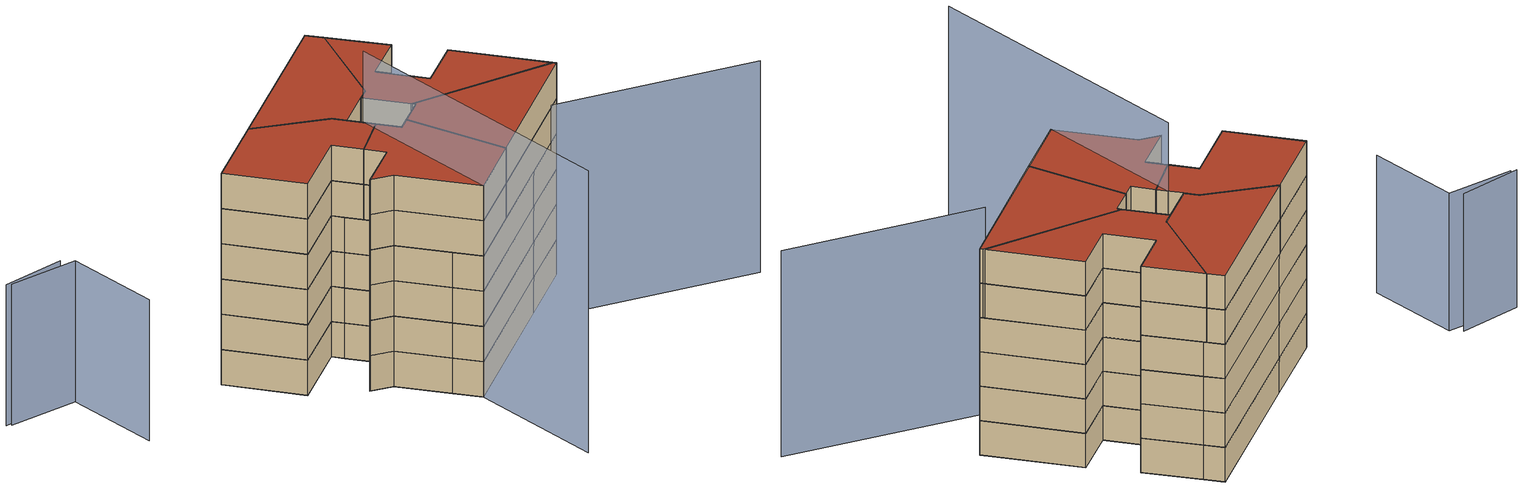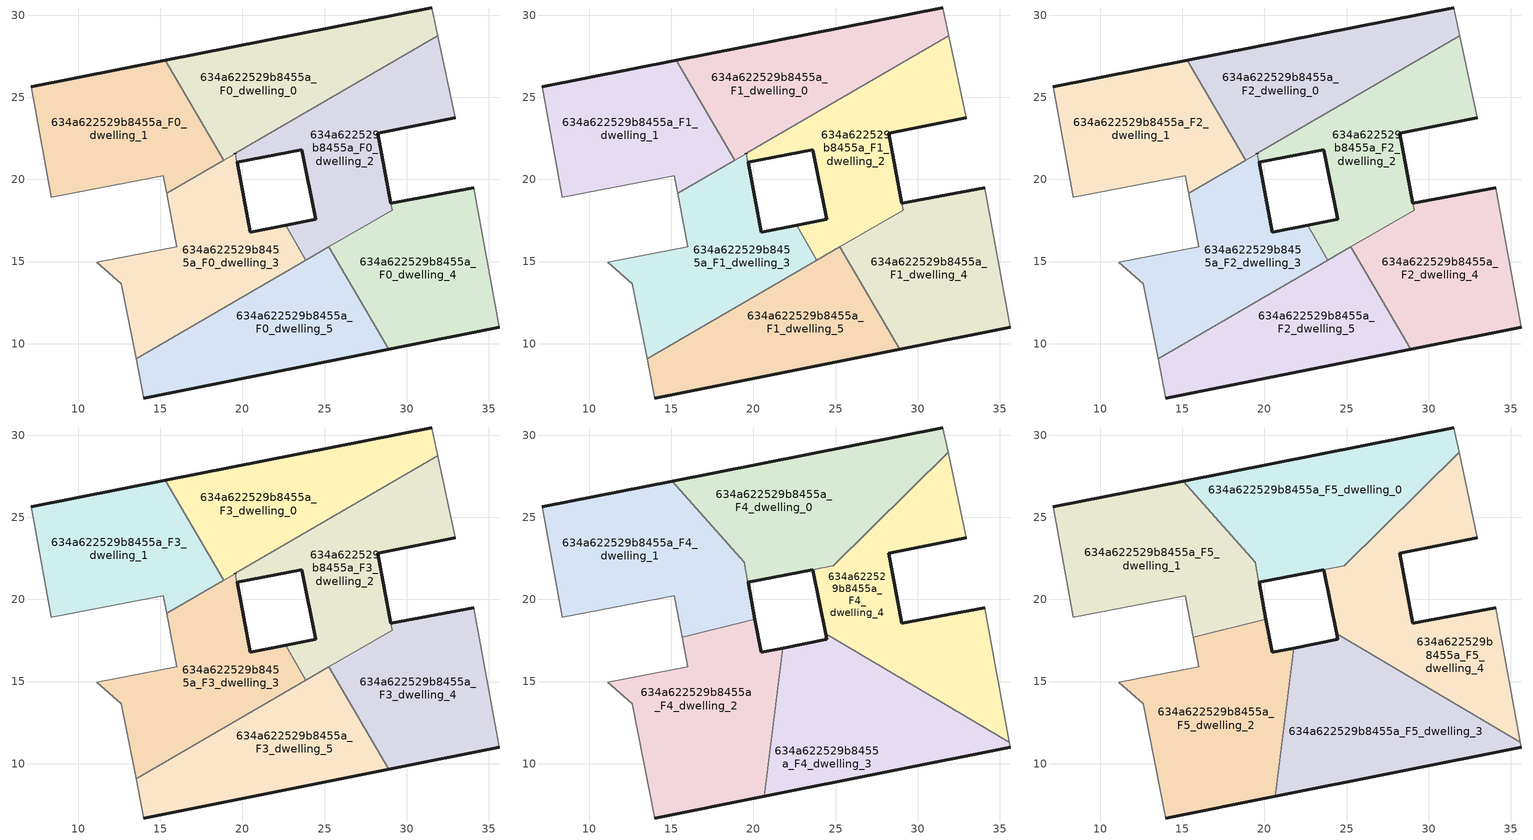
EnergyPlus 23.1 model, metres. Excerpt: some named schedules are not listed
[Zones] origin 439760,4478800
634a622529b8455a_F0_dwelling_0
 floor ground (EU_floor_Construction): 31.89,28.75 31.54,30.44 15.31,27.26 18.85,21.17 z0
 wall outside (EU_wall_Construction): 15.31,27.26 31.54,30.44 z0:3; 19.57,21.58,3 19.56,21.58,0 19.56,21.58,3
 wall to 634a622529b8455a_F0_dwelling_1 (EU_wall_Construction): 18.85,21.17 15.31,27.26 z0:3
 wall adiabatic (EU_wall_Construction): 31.54,30.44 31.89,28.75 z0:3
 wall to 634a622529b8455a_F0_dwelling_2 (EU_wall_Construction): 31.89,28.75 19.57,21.58 z0:3
 wall to 634a622529b8455a_F0_dwelling_3 (EU_wall_Construction): 19.56,21.58 18.85,21.17 z0:3
634a622529b8455a_F0_dwelling_1
 floor ground (EU_floor_Construction): 18.85,21.17 15.31,27.26 7.13,25.65 8.36,18.9 15.17,20.22 15.38,19.15 z0
 wall outside (EU_wall_Construction): 7.13,25.65 15.31,27.26 z0:3
 wall adiabatic (EU_wall_Construction): 15.38,19.15 15.17,20.22 8.36,18.9 7.13,25.65 z0:3
 wall to 634a622529b8455a_F0_dwelling_3 (EU_wall_Construction): 18.85,21.17 15.38,19.15 z0:3
634a622529b8455a_F0_dwelling_2
 floor ground (EU_floor_Construction): 29.11,18.13 28.24,22.82 32.95,23.75 31.89,28.75 19.57,21.58 19.67,21.04 23.62,21.81 24.46,17.56 22.62,17.21 23.86,15.08 z0
 wall outside (EU_wall_Construction): 22.62,17.21 24.46,17.56 23.62,21.81 19.67,21.04 / 32.95,23.75 28.24,22.82 29.03,18.54 z0:3
 wall to 634a622529b8455a_F0_dwelling_3 (EU_wall_Construction): 23.86,15.08 22.62,17.21 / 19.67,21.04 19.57,21.58 z0:3
 wall adiabatic (EU_wall_Construction): 31.89,28.75 32.95,23.75 z0:3
 wall to 634a622529b8455a_F0_dwelling_4 (EU_wall_Construction): 29.03,18.54 29.11,18.13 25.27,15.9 z0:3
 wall to 634a622529b8455a_F0_dwelling_5 (EU_wall_Construction): 25.27,15.9 23.86,15.08 z0:3
634a622529b8455a_F0_dwelling_3
 floor ground (EU_floor_Construction): 23.86,15.08 22.62,17.21 20.47,16.79 19.56,21.58 15.38,19.15 16.01,15.91 11.12,14.95 12.62,13.66 13.52,9.07 z0
 wall outside (EU_wall_Construction): 19.67,21.04 20.47,16.79 22.62,17.21 z0:3; 19.57,21.58,3 19.56,21.58,0 19.57,21.58,0
 wall adiabatic (EU_wall_Construction): 13.52,9.07 12.62,13.66 11.12,14.95 16.01,15.91 15.38,19.15 z0:3
 wall to 634a622529b8455a_F0_dwelling_5 (EU_wall_Construction): 23.86,15.08 13.52,9.07 z0:3
634a622529b8455a_F0_dwelling_4
 floor ground (EU_floor_Construction): 35.65,11.01 34.07,19.5 29.03,18.54 29.11,18.13 25.27,15.9 28.89,9.67 z0
 wall outside (EU_wall_Construction): 29.03,18.54 34.07,19.5 / 35.65,11.01 28.89,9.67 z0:3
 wall adiabatic (EU_wall_Construction): 34.07,19.5 35.65,11.01 z0:3
 wall to 634a622529b8455a_F0_dwelling_5 (EU_wall_Construction): 28.89,9.67 25.27,15.9 z0:3
634a622529b8455a_F0_dwelling_5
 floor ground (EU_floor_Construction): 28.89,9.67 25.27,15.9 13.52,9.07 13.99,6.69 z0
 wall outside (EU_wall_Construction): 28.89,9.67 13.99,6.69 z0:3
 wall adiabatic (EU_wall_Construction): 13.99,6.69 13.52,9.07 z0:3
634a622529b8455a_F1_dwelling_0
 floor to 634a622529b8455a_F0_dwelling_0 (EU_floor_Construction): 31.89,28.75 31.54,30.44 15.31,27.26 18.85,21.17 z3
 wall outside (EU_wall_Construction): 15.31,27.26 31.54,30.44 z3:6; 19.57,21.58,6 19.56,21.58,3 19.56,21.58,6
 wall to 634a622529b8455a_F1_dwelling_1 (EU_wall_Construction): 18.85,21.17 15.31,27.26 z3:6
 wall adiabatic (EU_wall_Construction): 31.54,30.44 31.89,28.75 z3:6
 wall to 634a622529b8455a_F1_dwelling_2 (EU_wall_Construction): 31.89,28.75 19.57,21.58 z3:6
 wall to 634a622529b8455a_F1_dwelling_3 (EU_wall_Construction): 19.56,21.58 18.85,21.17 z3:6
634a622529b8455a_F1_dwelling_1
 floor to 634a622529b8455a_F0_dwelling_1 (EU_floor_Construction): 18.85,21.17 15.31,27.26 7.13,25.65 8.36,18.9 15.17,20.22 15.38,19.15 z3
 wall outside (EU_wall_Construction): 7.13,25.65 15.31,27.26 z3:6
 wall adiabatic (EU_wall_Construction): 15.38,19.15 15.17,20.22 8.36,18.9 7.13,25.65 z3:6
 wall to 634a622529b8455a_F1_dwelling_3 (EU_wall_Construction): 18.85,21.17 15.38,19.15 z3:6
634a622529b8455a_F1_dwelling_2
 floor to 634a622529b8455a_F0_dwelling_2 (EU_floor_Construction): 29.11,18.13 28.24,22.82 32.95,23.75 31.89,28.75 19.57,21.58 19.67,21.04 23.62,21.81 24.46,17.56 22.62,17.21 23.86,15.08 z3
 wall outside (EU_wall_Construction): 22.62,17.21 24.46,17.56 23.62,21.81 19.67,21.04 / 32.95,23.75 28.24,22.82 29.03,18.54 z3:6
 wall to 634a622529b8455a_F1_dwelling_3 (EU_wall_Construction): 23.86,15.08 22.62,17.21 / 19.67,21.04 19.57,21.58 z3:6
 wall adiabatic (EU_wall_Construction): 31.89,28.75 32.95,23.75 z3:6
 wall to 634a622529b8455a_F1_dwelling_4 (EU_wall_Construction): 29.03,18.54 29.11,18.13 25.27,15.9 z3:6
 wall to 634a622529b8455a_F1_dwelling_5 (EU_wall_Construction): 25.27,15.9 23.86,15.08 z3:6
634a622529b8455a_F1_dwelling_3
 floor to 634a622529b8455a_F0_dwelling_3 (EU_floor_Construction): 23.86,15.08 22.62,17.21 20.47,16.79 19.56,21.58 15.38,19.15 16.01,15.91 11.12,14.95 12.62,13.66 13.52,9.07 z3
 wall outside (EU_wall_Construction): 19.67,21.04 20.47,16.79 22.62,17.21 z3:6; 19.57,21.58,6 19.56,21.58,3 19.57,21.58,3
 wall adiabatic (EU_wall_Construction): 13.52,9.07 12.62,13.66 11.12,14.95 16.01,15.91 15.38,19.15 z3:6
 wall to 634a622529b8455a_F1_dwelling_5 (EU_wall_Construction): 23.86,15.08 13.52,9.07 z3:6
634a622529b8455a_F1_dwelling_4
 floor to 634a622529b8455a_F0_dwelling_4 (EU_floor_Construction): 35.65,11.01 34.07,19.5 29.03,18.54 29.11,18.13 25.27,15.9 28.89,9.67 z3
 wall outside (EU_wall_Construction): 29.03,18.54 34.07,19.5 / 35.65,11.01 28.89,9.67 z3:6
 wall adiabatic (EU_wall_Construction): 34.07,19.5 35.65,11.01 z3:6
 wall to 634a622529b8455a_F1_dwelling_5 (EU_wall_Construction): 28.89,9.67 25.27,15.9 z3:6
634a622529b8455a_F1_dwelling_5
 floor to 634a622529b8455a_F0_dwelling_5 (EU_floor_Construction): 28.89,9.67 25.27,15.9 13.52,9.07 13.99,6.69 z3
 wall outside (EU_wall_Construction): 28.89,9.67 13.99,6.69 z3:6
 wall adiabatic (EU_wall_Construction): 13.99,6.69 13.52,9.07 z3:6
634a622529b8455a_F2_dwelling_0
 floor to 634a622529b8455a_F1_dwelling_0 (EU_floor_Construction): 31.89,28.75 31.54,30.44 15.31,27.26 18.85,21.17 z6
 wall outside (EU_wall_Construction): 15.31,27.26 31.54,30.44 z6:9; 19.57,21.58,9 19.56,21.58,6 19.56,21.58,9
 wall to 634a622529b8455a_F2_dwelling_1 (EU_wall_Construction): 18.85,21.17 15.31,27.26 z6:9
 wall adiabatic (EU_wall_Construction): 31.54,30.44 31.89,28.75 z6:9
 wall to 634a622529b8455a_F2_dwelling_2 (EU_wall_Construction): 31.89,28.75 19.57,21.58 z6:9
 wall to 634a622529b8455a_F2_dwelling_3 (EU_wall_Construction): 19.56,21.58 18.85,21.17 z6:9
634a622529b8455a_F2_dwelling_1
 floor to 634a622529b8455a_F1_dwelling_1 (EU_floor_Construction): 18.85,21.17 15.31,27.26 7.13,25.65 8.36,18.9 15.17,20.22 15.38,19.15 z6
 wall outside (EU_wall_Construction): 7.13,25.65 15.31,27.26 z6:9
 wall adiabatic (EU_wall_Construction): 15.38,19.15 15.17,20.22 8.36,18.9 7.13,25.65 z6:9
 wall to 634a622529b8455a_F2_dwelling_3 (EU_wall_Construction): 18.85,21.17 15.38,19.15 z6:9
634a622529b8455a_F2_dwelling_2
 floor to 634a622529b8455a_F1_dwelling_2 (EU_floor_Construction): 29.11,18.13 28.24,22.82 32.95,23.75 31.89,28.75 19.57,21.58 19.67,21.04 23.62,21.81 24.46,17.56 22.62,17.21 23.86,15.08 z6
 wall outside (EU_wall_Construction): 22.62,17.21 24.46,17.56 23.62,21.81 19.67,21.04 / 32.95,23.75 28.24,22.82 29.03,18.54 z6:9
 wall to 634a622529b8455a_F2_dwelling_3 (EU_wall_Construction): 23.86,15.08 22.62,17.21 / 19.67,21.04 19.57,21.58 z6:9
 wall adiabatic (EU_wall_Construction): 31.89,28.75 32.95,23.75 z6:9
 wall to 634a622529b8455a_F2_dwelling_4 (EU_wall_Construction): 29.03,18.54 29.11,18.13 25.27,15.9 z6:9
 wall to 634a622529b8455a_F2_dwelling_5 (EU_wall_Construction): 25.27,15.9 23.86,15.08 z6:9
634a622529b8455a_F2_dwelling_3
 floor to 634a622529b8455a_F1_dwelling_3 (EU_floor_Construction): 23.86,15.08 22.62,17.21 20.47,16.79 19.56,21.58 15.38,19.15 16.01,15.91 11.12,14.95 12.62,13.66 13.52,9.07 z6
 wall outside (EU_wall_Construction): 19.67,21.04 20.47,16.79 22.62,17.21 z6:9; 19.57,21.58,9 19.56,21.58,6 19.57,21.58,6
 wall adiabatic (EU_wall_Construction): 13.52,9.07 12.62,13.66 11.12,14.95 16.01,15.91 15.38,19.15 z6:9
 wall to 634a622529b8455a_F2_dwelling_5 (EU_wall_Construction): 23.86,15.08 13.52,9.07 z6:9
634a622529b8455a_F2_dwelling_4
 floor to 634a622529b8455a_F1_dwelling_4 (EU_floor_Construction): 35.65,11.01 34.07,19.5 29.03,18.54 29.11,18.13 25.27,15.9 28.89,9.67 z6
 wall outside (EU_wall_Construction): 29.03,18.54 34.07,19.5 / 35.65,11.01 28.89,9.67 z6:9
 wall adiabatic (EU_wall_Construction): 34.07,19.5 35.65,11.01 z6:9
 wall to 634a622529b8455a_F2_dwelling_5 (EU_wall_Construction): 28.89,9.67 25.27,15.9 z6:9
634a622529b8455a_F2_dwelling_5
 floor to 634a622529b8455a_F1_dwelling_5 (EU_floor_Construction): 28.89,9.67 25.27,15.9 13.52,9.07 13.99,6.69 z6
 wall outside (EU_wall_Construction): 28.89,9.67 13.99,6.69 z6:9
 wall adiabatic (EU_wall_Construction): 13.99,6.69 13.52,9.07 z6:9
634a622529b8455a_F3_dwelling_0
 floor to 634a622529b8455a_F2_dwelling_0 (EU_floor_Construction): 31.89,28.75 31.54,30.44 15.31,27.26 18.85,21.17 z9
 wall outside (EU_wall_Construction): 15.31,27.26 31.54,30.44 z9:12; 19.57,21.58,12 19.56,21.58,9 19.56,21.58,12
 wall to 634a622529b8455a_F3_dwelling_1 (EU_wall_Construction): 18.85,21.17 15.31,27.26 z9:12
 wall adiabatic (EU_wall_Construction): 31.54,30.44 31.89,28.75 z9:12
 wall to 634a622529b8455a_F3_dwelling_2 (EU_wall_Construction): 31.89,28.75 19.57,21.58 z9:12
 wall to 634a622529b8455a_F3_dwelling_3 (EU_wall_Construction): 19.56,21.58 18.85,21.17 z9:12
634a622529b8455a_F3_dwelling_1
 floor to 634a622529b8455a_F2_dwelling_1 (EU_floor_Construction): 18.85,21.17 15.31,27.26 7.13,25.65 8.36,18.9 15.17,20.22 15.38,19.15 z9
 wall outside (EU_wall_Construction): 7.13,25.65 15.31,27.26 z9:12
 wall adiabatic (EU_wall_Construction): 15.38,19.15 15.17,20.22 8.36,18.9 7.13,25.65 z9:12
 wall to 634a622529b8455a_F3_dwelling_3 (EU_wall_Construction): 18.85,21.17 15.38,19.15 z9:12
634a622529b8455a_F3_dwelling_2
 floor to 634a622529b8455a_F2_dwelling_2 (EU_floor_Construction): 29.11,18.13 28.24,22.82 32.95,23.75 31.89,28.75 19.57,21.58 19.67,21.04 23.62,21.81 24.46,17.56 22.62,17.21 23.86,15.08 z9
 wall outside (EU_wall_Construction): 22.62,17.21 24.46,17.56 23.62,21.81 19.67,21.04 / 32.95,23.75 28.24,22.82 29.03,18.54 z9:12
 wall to 634a622529b8455a_F3_dwelling_3 (EU_wall_Construction): 23.86,15.08 22.62,17.21 / 19.67,21.04 19.57,21.58 z9:12
 wall adiabatic (EU_wall_Construction): 31.89,28.75 32.95,23.75 z9:12
 wall to 634a622529b8455a_F3_dwelling_4 (EU_wall_Construction): 29.03,18.54 29.11,18.13 25.27,15.9 z9:12
 wall to 634a622529b8455a_F3_dwelling_5 (EU_wall_Construction): 25.27,15.9 23.86,15.08 z9:12
634a622529b8455a_F3_dwelling_3
 floor to 634a622529b8455a_F2_dwelling_3 (EU_floor_Construction): 23.86,15.08 22.62,17.21 20.47,16.79 19.56,21.58 15.38,19.15 16.01,15.91 11.12,14.95 12.62,13.66 13.52,9.07 z9
 wall outside (EU_wall_Construction): 19.67,21.04 20.47,16.79 22.62,17.21 z9:12; 19.57,21.58,12 19.56,21.58,9 19.57,21.58,9
 wall adiabatic (EU_wall_Construction): 13.52,9.07 12.62,13.66 11.12,14.95 16.01,15.91 15.38,19.15 z9:12
 wall to 634a622529b8455a_F3_dwelling_5 (EU_wall_Construction): 23.86,15.08 13.52,9.07 z9:12
634a622529b8455a_F3_dwelling_4
 floor to 634a622529b8455a_F2_dwelling_4 (EU_floor_Construction): 35.65,11.01 34.07,19.5 29.03,18.54 29.11,18.13 25.27,15.9 28.89,9.67 z9
 wall outside (EU_wall_Construction): 29.03,18.54 34.07,19.5 / 35.65,11.01 28.89,9.67 z9:12
 wall adiabatic (EU_wall_Construction): 34.07,19.5 35.65,11.01 z9:12
 wall to 634a622529b8455a_F3_dwelling_5 (EU_wall_Construction): 28.89,9.67 25.27,15.9 z9:12
634a622529b8455a_F3_dwelling_5
 floor to 634a622529b8455a_F2_dwelling_5 (EU_floor_Construction): 28.89,9.67 25.27,15.9 13.52,9.07 13.99,6.69 z9
 wall outside (EU_wall_Construction): 28.89,9.67 13.99,6.69 z9:12
 wall adiabatic (EU_wall_Construction): 13.99,6.69 13.52,9.07 z9:12
634a622529b8455a_F4_dwelling_0
 floor to 634a622529b8455a_F3_dwelling_0 (EU_floor_Construction): 31.29,28.4 31.85,28.96 31.54,30.44 15.31,27.26 15.89,26.26 19.44,22.25 19.56,21.58 z12
 floor to 634a622529b8455a_F3_dwelling_2 (EU_floor_Construction): 24.85,22.05 31.29,28.4 19.57,21.58 19.67,21.04 z12
 floor to 634a622529b8455a_F3_dwelling_1 (EU_floor_Construction): 15.89,26.26 15.31,27.26 15.05,27.21 z12
 wall outside (EU_wall_Construction): 23.62,21.81 19.67,21.04 / 15.05,27.21 31.54,30.44 z12:15; 19.44,22.25,15 19.43,22.26,12 19.43,22.26,15
 wall to 634a622529b8455a_F4_dwelling_1 (EU_wall_Construction): 19.67,21.04 19.44,22.25 / 19.43,22.26 15.05,27.21 z12:15
 wall adiabatic (EU_wall_Construction): 31.54,30.44 31.85,28.96 z12:15
 wall to 634a622529b8455a_F4_dwelling_4 (EU_wall_Construction): 31.85,28.96 24.85,22.05 23.62,21.81 z12:15
634a622529b8455a_F4_dwelling_1
 floor to 634a622529b8455a_F3_dwelling_1 (EU_floor_Construction): 18.85,21.17 15.89,26.26 15.05,27.21 7.13,25.65 8.36,18.9 15.17,20.22 15.38,19.15 z12
 floor to 634a622529b8455a_F3_dwelling_0 (EU_floor_Construction): 19.56,21.58 19.43,22.26 15.89,26.26 18.85,21.17 z12
 floor to 634a622529b8455a_F3_dwelling_3 (EU_floor_Construction): 20.09,18.81 19.56,21.58 15.38,19.15 15.66,17.7 z12
 wall outside (EU_wall_Construction): 19.67,21.04 20.09,18.81 / 7.13,25.65 15.05,27.21 z12:15; 19.44,22.25,15 19.43,22.26,12 19.44,22.25,12
 wall to 634a622529b8455a_F4_dwelling_2 (EU_wall_Construction): 20.09,18.81 15.66,17.7 z12:15
 wall adiabatic (EU_wall_Construction): 15.66,17.7 15.17,20.22 8.36,18.9 7.13,25.65 z12:15
634a622529b8455a_F4_dwelling_2
 floor to 634a622529b8455a_F3_dwelling_3 (EU_floor_Construction): 21.36,13.62 21.78,17.04 20.47,16.79 20.09,18.81 15.66,17.7 16.01,15.91 11.12,14.95 12.62,13.66 13.52,9.07 z12
 floor to 634a622529b8455a_F3_dwelling_5 (EU_floor_Construction): 20.66,8.02 21.36,13.62 13.52,9.07 13.99,6.69 z12
 wall outside (EU_wall_Construction): 20.09,18.81 20.47,16.79 21.78,17.04 / 20.66,8.02 13.99,6.69 z12:15
 wall to 634a622529b8455a_F4_dwelling_3 (EU_wall_Construction): 21.78,17.04 20.66,8.02 z12:15
 wall adiabatic (EU_wall_Construction): 13.99,6.69 12.62,13.66 11.12,14.95 16.01,15.91 15.66,17.7 z12:15
634a622529b8455a_F4_dwelling_3
 floor to 634a622529b8455a_F3_dwelling_5 (EU_floor_Construction): 28.89,9.67 25.27,15.9 21.36,13.62 20.66,8.02 z12
 floor to 634a622529b8455a_F3_dwelling_2 (EU_floor_Construction): 26.55,16.65 24.39,17.92 24.46,17.56 22.63,17.2 23.86,15.08 z12
 floor to 634a622529b8455a_F3_dwelling_3 (EU_floor_Construction): 23.86,15.08 22.63,17.2 21.78,17.04 21.36,13.62 z12
 floor to 634a622529b8455a_F3_dwelling_4 (EU_floor_Construction): 35.65,11.01 35.59,11.32 26.55,16.65 25.27,15.9 28.89,9.67 z12
 wall outside (EU_wall_Construction): 21.78,17.04 24.46,17.56 24.39,17.92 / 35.65,11.01 20.66,8.02 z12:15
 wall to 634a622529b8455a_F4_dwelling_4 (EU_wall_Construction): 24.39,17.92 35.59,11.32 z12:15
 wall adiabatic (EU_wall_Construction): 35.59,11.32 35.65,11.01 z12:15
634a622529b8455a_F4_dwelling_4
 floor to 634a622529b8455a_F3_dwelling_2 (EU_floor_Construction): 29.11,18.13 28.24,22.82 32.95,23.75 31.89,28.75 31.29,28.4 24.85,22.05 23.62,21.81 24.39,17.92 26.55,16.65 z12
 floor to 634a622529b8455a_F3_dwelling_4 (EU_floor_Construction): 35.59,11.32 34.07,19.5 29.03,18.54 29.11,18.13 26.55,16.65 z12
 floor to 634a622529b8455a_F3_dwelling_0 (EU_floor_Construction): 31.89,28.75 31.85,28.96 31.29,28.4 z12
 wall outside (EU_wall_Construction): 24.39,17.92 23.62,21.81 / 32.95,23.75 28.24,22.82 29.03,18.54 34.07,19.5 z12:15
 wall adiabatic (EU_wall_Construction): 34.07,19.5 35.59,11.32 / 31.85,28.96 32.95,23.75 z12:15
634a622529b8455a_F5_dwelling_0
 floor to 634a622529b8455a_F4_dwelling_0 (EU_floor_Construction): 24.85,22.05 31.85,28.96 31.54,30.44 15.05,27.21 19.44,22.25 19.67,21.04 z15
 wall outside (EU_wall_Construction): 23.62,21.81 19.67,21.04 / 15.05,27.21 31.54,30.44 z15:18; 19.44,22.25,18 19.43,22.26,15 19.43,22.26,18
 wall to 634a622529b8455a_F5_dwelling_1 (EU_wall_Construction): 19.67,21.04 19.44,22.25 / 19.43,22.26 15.05,27.21 z15:18
 wall adiabatic (EU_wall_Construction): 31.54,30.44 31.85,28.96 z15:18
 wall to 634a622529b8455a_F5_dwelling_4 (EU_wall_Construction): 31.85,28.96 24.85,22.05 23.62,21.81 z15:18
 roof outside (EU_roof_Construction): 31.54,30.44 31.85,28.96 24.85,22.05 19.67,21.04 19.44,22.25 15.05,27.21 z18
634a622529b8455a_F5_dwelling_1
 floor to 634a622529b8455a_F4_dwelling_1 (EU_floor_Construction): 20.09,18.81 19.44,22.25 15.05,27.21 7.13,25.65 8.36,18.9 15.17,20.22 15.66,17.7 z15
 wall outside (EU_wall_Construction): 19.67,21.04 20.09,18.81 / 7.13,25.65 15.05,27.21 z15:18; 19.44,22.25,18 19.43,22.26,15 19.44,22.25,15
 wall to 634a622529b8455a_F5_dwelling_2 (EU_wall_Construction): 20.09,18.81 15.66,17.7 z15:18
 wall adiabatic (EU_wall_Construction): 15.66,17.7 15.17,20.22 8.36,18.9 7.13,25.65 z15:18
 roof outside (EU_roof_Construction): 19.44,22.25 20.09,18.81 15.66,17.7 15.17,20.22 8.36,18.9 7.13,25.65 15.05,27.21 z18
634a622529b8455a_F5_dwelling_2
 floor to 634a622529b8455a_F4_dwelling_2 (EU_floor_Construction): 20.66,8.02 21.78,17.04 20.47,16.79 20.09,18.81 15.66,17.7 16.01,15.91 11.12,14.95 12.62,13.66 13.99,6.69 z15
 wall outside (EU_wall_Construction): 20.09,18.81 20.47,16.79 21.78,17.04 / 20.66,8.02 13.99,6.69 z15:18
 wall to 634a622529b8455a_F5_dwelling_3 (EU_wall_Construction): 21.78,17.04 20.66,8.02 z15:18
 wall adiabatic (EU_wall_Construction): 13.99,6.69 12.62,13.66 11.12,14.95 16.01,15.91 15.66,17.7 z15:18
 roof outside (EU_roof_Construction): 20.09,18.81 20.47,16.79 21.78,17.04 20.66,8.02 13.99,6.69 12.62,13.66 11.12,14.95 16.01,15.91 15.66,17.7 z18
634a622529b8455a_F5_dwelling_3
 floor to 634a622529b8455a_F4_dwelling_3 (EU_floor_Construction): 35.65,11.01 35.59,11.32 24.39,17.92 24.46,17.56 21.78,17.04 20.66,8.02 z15
 wall outside (EU_wall_Construction): 21.78,17.04 24.46,17.56 24.39,17.92 / 35.65,11.01 20.66,8.02 z15:18
 wall to 634a622529b8455a_F5_dwelling_4 (EU_wall_Construction): 24.39,17.92 35.59,11.32 z15:18
 wall adiabatic (EU_wall_Construction): 35.59,11.32 35.65,11.01 z15:18
 roof outside (EU_roof_Construction): 35.59,11.32 35.65,11.01 20.66,8.02 21.78,17.04 24.46,17.56 24.39,17.92 z18
634a622529b8455a_F5_dwelling_4
 floor to 634a622529b8455a_F4_dwelling_4 (EU_floor_Construction): 35.59,11.32 34.07,19.5 29.03,18.54 28.24,22.82 32.95,23.75 31.85,28.96 24.85,22.05 23.62,21.81 24.39,17.92 z15
 wall outside (EU_wall_Construction): 24.39,17.92 23.62,21.81 / 32.95,23.75 28.24,22.82 29.03,18.54 34.07,19.5 z15:18
 wall adiabatic (EU_wall_Construction): 34.07,19.5 35.59,11.32 / 31.85,28.96 32.95,23.75 z15:18
 roof outside (EU_roof_Construction): 31.85,28.96 32.95,23.75 28.24,22.82 29.03,18.54 34.07,19.5 35.59,11.32 24.39,17.92 23.62,21.81 24.85,22.05 z18
shading: 28.81,8.16 42.76,-2.8 z0:18; 19.95,19.84 8.8,-4.76 z0:24; -6.16,36.98 -0.41,34.41 / -0.41,34.41 -4.01,26.33 / -0.86,35.44 -6.48,37.32 z0:12
[Building]
EU S2 Campaign: North Axis=0; Terrain=City; Solar Distribution=FullExterior
[Site:Location]
Madrid: Latitude=40.5; Longitude=-3.5; Time Zone=1; Elevation=609
[SizingPeriod:WeatherFileDays]
AnnualSizingPeriod: Begin Month=1; Begin Day of Month=1; End Month=12; End Day of Month=31; Day of Week for Start Day=Monday; Use Weather File Daylight Saving Period=No; Use Weather File Rain and Snow Indicators=No
[MATERIAL]
EU_InternalMass_Material: Roughness=MediumRough; Thickness=0.1; Conductivity=1; Density=1800; Specific Heat=900; Thermal Absorptance=0.9; Solar Absorptance=0.7; Visible Absorptance=0.7
[MATERIAL:NOMASS] Roughness=MediumRough; Thermal Absorptance=0.9; Solar Absorptance=0.7; Visible Absorptance=0.7
Name | Thermal Resistance
EU_wall_NoMass | 0.609216
EU_roof_NoMass | 0.513268
EU_floor_NoMass | 0.568163
[CONSTRUCTION]
EU_wall_Construction: EU_wall_NoMass
EU_roof_Construction: EU_roof_NoMass
EU_floor_Construction: EU_floor_NoMass
EU_InternalMass_Construction: EU_InternalMass_Material
[ZONE] Type=1; Multiplier=1; Ceiling Height=autocalculate; Floor Area=autocalculate; Part of Total Floor Area=Yes
Name | Volume
634a622529b8455a_F0_dwelling_0; 634a622529b8455a_F1_dwelling_0; 634a622529b8455a_F2_dwelling_0; 634a622529b8455a_F3_dwelling_0 | 202.152
634a622529b8455a_F4_dwelling_0; 634a622529b8455a_F5_dwelling_0 | 242.42
634a622529b8455a_F0_dwelling_1; 634a622529b8455a_F1_dwelling_1; 634a622529b8455a_F2_dwelling_1; 634a622529b8455a_F3_dwelling_1 | 202.173
634a622529b8455a_F4_dwelling_1 | 241.226
634a622529b8455a_F5_dwelling_1 | 241.246
634a622529b8455a_F0_dwelling_2; 634a622529b8455a_F1_dwelling_2; 634a622529b8455a_F2_dwelling_2; 634a622529b8455a_F3_dwelling_2 | 202.5
634a622529b8455a_F4_dwelling_2; 634a622529b8455a_F5_dwelling_2 | 242.603
634a622529b8455a_F0_dwelling_3; 634a622529b8455a_F1_dwelling_3; 634a622529b8455a_F2_dwelling_3; 634a622529b8455a_F3_dwelling_3 | 201.1
634a622529b8455a_F4_dwelling_3; 634a622529b8455a_F5_dwelling_3 | 242.623
634a622529b8455a_F0_dwelling_4; 634a622529b8455a_F1_dwelling_4; 634a622529b8455a_F2_dwelling_4; 634a622529b8455a_F3_dwelling_4 | 202.916
634a622529b8455a_F4_dwelling_4; 634a622529b8455a_F5_dwelling_4 | 244.127
634a622529b8455a_F0_dwelling_5; 634a622529b8455a_F1_dwelling_5; 634a622529b8455a_F2_dwelling_5; 634a622529b8455a_F3_dwelling_5 | 202.188
[INTERNALMASS] Construction=EU_InternalMass_Construction
Name | Zone or ZoneList | Surface Area
634a622529b8455a_F0_dwelling_0_EU_InternalMass | 634a622529b8455a_F0_dwelling_0 | 67.3841
634a622529b8455a_F0_dwelling_1_EU_InternalMass | 634a622529b8455a_F0_dwelling_1 | 67.3912
634a622529b8455a_F0_dwelling_2_EU_InternalMass | 634a622529b8455a_F0_dwelling_2 | 67.4983
634a622529b8455a_F0_dwelling_3_EU_InternalMass | 634a622529b8455a_F0_dwelling_3 | 67.047
634a622529b8455a_F0_dwelling_4_EU_InternalMass | 634a622529b8455a_F0_dwelling_4 | 67.64
634a622529b8455a_F0_dwelling_5_EU_InternalMass | 634a622529b8455a_F0_dwelling_5 | 67.396
634a622529b8455a_F1_dwelling_0_EU_InternalMass | 634a622529b8455a_F1_dwelling_0 | 67.3841
634a622529b8455a_F1_dwelling_1_EU_InternalMass | 634a622529b8455a_F1_dwelling_1 | 67.3912
634a622529b8455a_F1_dwelling_2_EU_InternalMass | 634a622529b8455a_F1_dwelling_2 | 67.4983
634a622529b8455a_F1_dwelling_3_EU_InternalMass | 634a622529b8455a_F1_dwelling_3 | 67.047
634a622529b8455a_F1_dwelling_4_EU_InternalMass | 634a622529b8455a_F1_dwelling_4 | 67.64
634a622529b8455a_F1_dwelling_5_EU_InternalMass | 634a622529b8455a_F1_dwelling_5 | 67.396
634a622529b8455a_F2_dwelling_0_EU_InternalMass | 634a622529b8455a_F2_dwelling_0 | 67.3841
634a622529b8455a_F2_dwelling_1_EU_InternalMass | 634a622529b8455a_F2_dwelling_1 | 67.3912
634a622529b8455a_F2_dwelling_2_EU_InternalMass | 634a622529b8455a_F2_dwelling_2 | 67.4983
634a622529b8455a_F2_dwelling_3_EU_InternalMass | 634a622529b8455a_F2_dwelling_3 | 67.047
634a622529b8455a_F2_dwelling_4_EU_InternalMass | 634a622529b8455a_F2_dwelling_4 | 67.64
634a622529b8455a_F2_dwelling_5_EU_InternalMass | 634a622529b8455a_F2_dwelling_5 | 67.396
634a622529b8455a_F3_dwelling_0_EU_InternalMass | 634a622529b8455a_F3_dwelling_0 | 67.3841
634a622529b8455a_F3_dwelling_1_EU_InternalMass | 634a622529b8455a_F3_dwelling_1 | 67.3912
634a622529b8455a_F3_dwelling_2_EU_InternalMass | 634a622529b8455a_F3_dwelling_2 | 67.4983
634a622529b8455a_F3_dwelling_3_EU_InternalMass | 634a622529b8455a_F3_dwelling_3 | 67.047
634a622529b8455a_F3_dwelling_4_EU_InternalMass | 634a622529b8455a_F3_dwelling_4 | 67.64
634a622529b8455a_F3_dwelling_5_EU_InternalMass | 634a622529b8455a_F3_dwelling_5 | 67.396
634a622529b8455a_F4_dwelling_0_EU_InternalMass | 634a622529b8455a_F4_dwelling_0 | 80.8073
634a622529b8455a_F4_dwelling_1_EU_InternalMass | 634a622529b8455a_F4_dwelling_1 | 80.4151
634a622529b8455a_F4_dwelling_2_EU_InternalMass | 634a622529b8455a_F4_dwelling_2 | 80.8676
634a622529b8455a_F4_dwelling_3_EU_InternalMass | 634a622529b8455a_F4_dwelling_3 | 80.8744
634a622529b8455a_F4_dwelling_4_EU_InternalMass | 634a622529b8455a_F4_dwelling_4 | 81.3759
634a622529b8455a_F5_dwelling_0_EU_InternalMass | 634a622529b8455a_F5_dwelling_0 | 80.8073
634a622529b8455a_F5_dwelling_1_EU_InternalMass | 634a622529b8455a_F5_dwelling_1 | 80.4151
634a622529b8455a_F5_dwelling_2_EU_InternalMass | 634a622529b8455a_F5_dwelling_2 | 80.8676
634a622529b8455a_F5_dwelling_3_EU_InternalMass | 634a622529b8455a_F5_dwelling_3 | 80.8744
634a622529b8455a_F5_dwelling_4_EU_InternalMass | 634a622529b8455a_F5_dwelling_4 | 81.3759
[OTHEREQUIPMENT] Fuel Type=Electricity; Design Level Calculation Method=Watts/Area; Power per Zone Floor Area=1; Fraction Latent=0; Fraction Radiant=0; Fraction Lost=0; Carbon Dioxide Generation Rate=0; EndUse Subcategory=EU_Step8_InternalGains
Name | Zone or ZoneList or Space or SpaceList | Schedule
EU_Step8_InternalGain_634a622529b8455a_F0_dwelling_0_f000 | 634a622529b8455a_F0_dwelling_0 | EU_Step8_GainSchedule_634a622529b8455a_F0_dwelling_0_f000
EU_Step8_InternalGain_634a622529b8455a_F0_dwelling_1_f000 | 634a622529b8455a_F0_dwelling_1 | EU_Step8_GainSchedule_634a622529b8455a_F0_dwelling_1_f000
EU_Step8_InternalGain_634a622529b8455a_F0_dwelling_2_f000 | 634a622529b8455a_F0_dwelling_2 | EU_Step8_GainSchedule_634a622529b8455a_F0_dwelling_2_f000
EU_Step8_InternalGain_634a622529b8455a_F0_dwelling_3_f000 | 634a622529b8455a_F0_dwelling_3 | EU_Step8_GainSchedule_634a622529b8455a_F0_dwelling_3_f000
EU_Step8_InternalGain_634a622529b8455a_F0_dwelling_4_f000 | 634a622529b8455a_F0_dwelling_4 | EU_Step8_GainSchedule_634a622529b8455a_F0_dwelling_4_f000
EU_Step8_InternalGain_634a622529b8455a_F0_dwelling_5_f000 | 634a622529b8455a_F0_dwelling_5 | EU_Step8_GainSchedule_634a622529b8455a_F0_dwelling_5_f000
EU_Step8_InternalGain_634a622529b8455a_F1_dwelling_0_f000 | 634a622529b8455a_F1_dwelling_0 | EU_Step8_GainSchedule_634a622529b8455a_F1_dwelling_0_f000
EU_Step8_InternalGain_634a622529b8455a_F1_dwelling_1_f000 | 634a622529b8455a_F1_dwelling_1 | EU_Step8_GainSchedule_634a622529b8455a_F1_dwelling_1_f000
EU_Step8_InternalGain_634a622529b8455a_F1_dwelling_2_f000 | 634a622529b8455a_F1_dwelling_2 | EU_Step8_GainSchedule_634a622529b8455a_F1_dwelling_2_f000
EU_Step8_InternalGain_634a622529b8455a_F1_dwelling_3_f000 | 634a622529b8455a_F1_dwelling_3 | EU_Step8_GainSchedule_634a622529b8455a_F1_dwelling_3_f000
EU_Step8_InternalGain_634a622529b8455a_F1_dwelling_4_f000 | 634a622529b8455a_F1_dwelling_4 | EU_Step8_GainSchedule_634a622529b8455a_F1_dwelling_4_f000
EU_Step8_InternalGain_634a622529b8455a_F1_dwelling_5_f000 | 634a622529b8455a_F1_dwelling_5 | EU_Step8_GainSchedule_634a622529b8455a_F1_dwelling_5_f000
EU_Step8_InternalGain_634a622529b8455a_F2_dwelling_0_f000 | 634a622529b8455a_F2_dwelling_0 | EU_Step8_GainSchedule_634a622529b8455a_F2_dwelling_0_f000
EU_Step8_InternalGain_634a622529b8455a_F2_dwelling_1_f000 | 634a622529b8455a_F2_dwelling_1 | EU_Step8_GainSchedule_634a622529b8455a_F2_dwelling_1_f000
EU_Step8_InternalGain_634a622529b8455a_F2_dwelling_2_f000 | 634a622529b8455a_F2_dwelling_2 | EU_Step8_GainSchedule_634a622529b8455a_F2_dwelling_2_f000
EU_Step8_InternalGain_634a622529b8455a_F2_dwelling_3_f000 | 634a622529b8455a_F2_dwelling_3 | EU_Step8_GainSchedule_634a622529b8455a_F2_dwelling_3_f000
EU_Step8_InternalGain_634a622529b8455a_F2_dwelling_4_f000 | 634a622529b8455a_F2_dwelling_4 | EU_Step8_GainSchedule_634a622529b8455a_F2_dwelling_4_f000
EU_Step8_InternalGain_634a622529b8455a_F2_dwelling_5_f000 | 634a622529b8455a_F2_dwelling_5 | EU_Step8_GainSchedule_634a622529b8455a_F2_dwelling_5_f000
EU_Step8_InternalGain_634a622529b8455a_F3_dwelling_0_f000 | 634a622529b8455a_F3_dwelling_0 | EU_Step8_GainSchedule_634a622529b8455a_F3_dwelling_0_f000
EU_Step8_InternalGain_634a622529b8455a_F3_dwelling_1_f000 | 634a622529b8455a_F3_dwelling_1 | EU_Step8_GainSchedule_634a622529b8455a_F3_dwelling_1_f000
EU_Step8_InternalGain_634a622529b8455a_F3_dwelling_2_f000 | 634a622529b8455a_F3_dwelling_2 | EU_Step8_GainSchedule_634a622529b8455a_F3_dwelling_2_f000
EU_Step8_InternalGain_634a622529b8455a_F3_dwelling_3_f000 | 634a622529b8455a_F3_dwelling_3 | EU_Step8_GainSchedule_634a622529b8455a_F3_dwelling_3_f000
EU_Step8_InternalGain_634a622529b8455a_F3_dwelling_4_f000 | 634a622529b8455a_F3_dwelling_4 | EU_Step8_GainSchedule_634a622529b8455a_F3_dwelling_4_f000
EU_Step8_InternalGain_634a622529b8455a_F3_dwelling_5_f000 | 634a622529b8455a_F3_dwelling_5 | EU_Step8_GainSchedule_634a622529b8455a_F3_dwelling_5_f000
EU_Step8_InternalGain_634a622529b8455a_F4_dwelling_0_f000 | 634a622529b8455a_F4_dwelling_0 | EU_Step8_GainSchedule_634a622529b8455a_F4_dwelling_0_f000
EU_Step8_InternalGain_634a622529b8455a_F4_dwelling_1_f000 | 634a622529b8455a_F4_dwelling_1 | EU_Step8_GainSchedule_634a622529b8455a_F4_dwelling_1_f000
EU_Step8_InternalGain_634a622529b8455a_F4_dwelling_2_f000 | 634a622529b8455a_F4_dwelling_2 | EU_Step8_GainSchedule_634a622529b8455a_F4_dwelling_2_f000
EU_Step8_InternalGain_634a622529b8455a_F4_dwelling_3_f000 | 634a622529b8455a_F4_dwelling_3 | EU_Step8_GainSchedule_634a622529b8455a_F4_dwelling_3_f000
EU_Step8_InternalGain_634a622529b8455a_F4_dwelling_4_f000 | 634a622529b8455a_F4_dwelling_4 | EU_Step8_GainSchedule_634a622529b8455a_F4_dwelling_4_f000
EU_Step8_InternalGain_634a622529b8455a_F5_dwelling_0_f000 | 634a622529b8455a_F5_dwelling_0 | EU_Step8_GainSchedule_634a622529b8455a_F5_dwelling_0_f000
EU_Step8_InternalGain_634a622529b8455a_F5_dwelling_1_f000 | 634a622529b8455a_F5_dwelling_1 | EU_Step8_GainSchedule_634a622529b8455a_F5_dwelling_1_f000
EU_Step8_InternalGain_634a622529b8455a_F5_dwelling_2_f000 | 634a622529b8455a_F5_dwelling_2 | EU_Step8_GainSchedule_634a622529b8455a_F5_dwelling_2_f000
EU_Step8_InternalGain_634a622529b8455a_F5_dwelling_3_f000 | 634a622529b8455a_F5_dwelling_3 | EU_Step8_GainSchedule_634a622529b8455a_F5_dwelling_3_f000
EU_Step8_InternalGain_634a622529b8455a_F5_dwelling_4_f000 | 634a622529b8455a_F5_dwelling_4 | EU_Step8_GainSchedule_634a622529b8455a_F5_dwelling_4_f000
[ZONEVENTILATION:DESIGNFLOWRATE] Schedule=EU_AlwaysOn; Design Flow Rate Calculation Method=AirChanges/Hour; Air Changes per Hour=0.752966; Ventilation Type=Natural; Fan Pressure Rise=0; Fan Total Efficiency=1; Constant Term Coefficient=1; Temperature Term Coefficient=0; Velocity Term Coefficient=0; Velocity Squared Term Coefficient=0; Minimum Indoor Temperature=-100; Maximum Indoor Temperature=100; Delta Temperature=-100; Minimum Outdoor Temperature=-100; Maximum Outdoor Temperature=100; Maximum Wind Speed=40
Name | Zone or ZoneList or Space or SpaceList
EU_ConstantAir_634a622529b8455a_F0_dwelling_0 | 634a622529b8455a_F0_dwelling_0
EU_ConstantAir_634a622529b8455a_F0_dwelling_1 | 634a622529b8455a_F0_dwelling_1
EU_ConstantAir_634a622529b8455a_F0_dwelling_2 | 634a622529b8455a_F0_dwelling_2
EU_ConstantAir_634a622529b8455a_F0_dwelling_3 | 634a622529b8455a_F0_dwelling_3
EU_ConstantAir_634a622529b8455a_F0_dwelling_4 | 634a622529b8455a_F0_dwelling_4
EU_ConstantAir_634a622529b8455a_F0_dwelling_5 | 634a622529b8455a_F0_dwelling_5
EU_ConstantAir_634a622529b8455a_F1_dwelling_0 | 634a622529b8455a_F1_dwelling_0
EU_ConstantAir_634a622529b8455a_F1_dwelling_1 | 634a622529b8455a_F1_dwelling_1
EU_ConstantAir_634a622529b8455a_F1_dwelling_2 | 634a622529b8455a_F1_dwelling_2
EU_ConstantAir_634a622529b8455a_F1_dwelling_3 | 634a622529b8455a_F1_dwelling_3
EU_ConstantAir_634a622529b8455a_F1_dwelling_4 | 634a622529b8455a_F1_dwelling_4
EU_ConstantAir_634a622529b8455a_F1_dwelling_5 | 634a622529b8455a_F1_dwelling_5
EU_ConstantAir_634a622529b8455a_F2_dwelling_0 | 634a622529b8455a_F2_dwelling_0
EU_ConstantAir_634a622529b8455a_F2_dwelling_1 | 634a622529b8455a_F2_dwelling_1
EU_ConstantAir_634a622529b8455a_F2_dwelling_2 | 634a622529b8455a_F2_dwelling_2
EU_ConstantAir_634a622529b8455a_F2_dwelling_3 | 634a622529b8455a_F2_dwelling_3
EU_ConstantAir_634a622529b8455a_F2_dwelling_4 | 634a622529b8455a_F2_dwelling_4
EU_ConstantAir_634a622529b8455a_F2_dwelling_5 | 634a622529b8455a_F2_dwelling_5
EU_ConstantAir_634a622529b8455a_F3_dwelling_0 | 634a622529b8455a_F3_dwelling_0
EU_ConstantAir_634a622529b8455a_F3_dwelling_1 | 634a622529b8455a_F3_dwelling_1
EU_ConstantAir_634a622529b8455a_F3_dwelling_2 | 634a622529b8455a_F3_dwelling_2
EU_ConstantAir_634a622529b8455a_F3_dwelling_3 | 634a622529b8455a_F3_dwelling_3
EU_ConstantAir_634a622529b8455a_F3_dwelling_4 | 634a622529b8455a_F3_dwelling_4
EU_ConstantAir_634a622529b8455a_F3_dwelling_5 | 634a622529b8455a_F3_dwelling_5
EU_ConstantAir_634a622529b8455a_F4_dwelling_0 | 634a622529b8455a_F4_dwelling_0
EU_ConstantAir_634a622529b8455a_F4_dwelling_1 | 634a622529b8455a_F4_dwelling_1
EU_ConstantAir_634a622529b8455a_F4_dwelling_2 | 634a622529b8455a_F4_dwelling_2
EU_ConstantAir_634a622529b8455a_F4_dwelling_3 | 634a622529b8455a_F4_dwelling_3
EU_ConstantAir_634a622529b8455a_F4_dwelling_4 | 634a622529b8455a_F4_dwelling_4
EU_ConstantAir_634a622529b8455a_F5_dwelling_0 | 634a622529b8455a_F5_dwelling_0
EU_ConstantAir_634a622529b8455a_F5_dwelling_1 | 634a622529b8455a_F5_dwelling_1
EU_ConstantAir_634a622529b8455a_F5_dwelling_2 | 634a622529b8455a_F5_dwelling_2
EU_ConstantAir_634a622529b8455a_F5_dwelling_3 | 634a622529b8455a_F5_dwelling_3
EU_ConstantAir_634a622529b8455a_F5_dwelling_4 | 634a622529b8455a_F5_dwelling_4
[HVACTEMPLATE:THERMOSTAT] Constant Heating Setpoint=20; Constant Cooling Setpoint=50
EU_HeatOnly_634a622529b8455a_F0_dwelling_0; EU_HeatOnly_634a622529b8455a_F0_dwelling_1; EU_HeatOnly_634a622529b8455a_F0_dwelling_2; EU_HeatOnly_634a622529b8455a_F0_dwelling_3; EU_HeatOnly_634a622529b8455a_F0_dwelling_4; EU_HeatOnly_634a622529b8455a_F0_dwelling_5; EU_HeatOnly_634a622529b8455a_F1_dwelling_0; EU_HeatOnly_634a622529b8455a_F1_dwelling_1; EU_HeatOnly_634a622529b8455a_F1_dwelling_2; EU_HeatOnly_634a622529b8455a_F1_dwelling_3; EU_HeatOnly_634a622529b8455a_F1_dwelling_4; EU_HeatOnly_634a622529b8455a_F1_dwelling_5; EU_HeatOnly_634a622529b8455a_F2_dwelling_0; EU_HeatOnly_634a622529b8455a_F2_dwelling_1; EU_HeatOnly_634a622529b8455a_F2_dwelling_2; EU_HeatOnly_634a622529b8455a_F2_dwelling_3; EU_HeatOnly_634a622529b8455a_F2_dwelling_4; EU_HeatOnly_634a622529b8455a_F2_dwelling_5; EU_HeatOnly_634a622529b8455a_F3_dwelling_0; EU_HeatOnly_634a622529b8455a_F3_dwelling_1; EU_HeatOnly_634a622529b8455a_F3_dwelling_2; EU_HeatOnly_634a622529b8455a_F3_dwelling_3; EU_HeatOnly_634a622529b8455a_F3_dwelling_4; EU_HeatOnly_634a622529b8455a_F3_dwelling_5; EU_HeatOnly_634a622529b8455a_F4_dwelling_0; EU_HeatOnly_634a622529b8455a_F4_dwelling_1; EU_HeatOnly_634a622529b8455a_F4_dwelling_2; EU_HeatOnly_634a622529b8455a_F4_dwelling_3; EU_HeatOnly_634a622529b8455a_F4_dwelling_4; EU_HeatOnly_634a622529b8455a_F5_dwelling_0; EU_HeatOnly_634a622529b8455a_F5_dwelling_1; EU_HeatOnly_634a622529b8455a_F5_dwelling_2; EU_HeatOnly_634a622529b8455a_F5_dwelling_3; EU_HeatOnly_634a622529b8455a_F5_dwelling_4
[HVACTEMPLATE:ZONE:IDEALLOADSAIRSYSTEM] System Availability Schedule=EU_AlwaysOn; Maximum Heating Supply Air Temperature=50; Minimum Cooling Supply Air Temperature=13; Maximum Heating Supply Air Humidity Ratio=0.0156; Minimum Cooling Supply Air Humidity Ratio=0.0077; Heating Limit=NoLimit; Cooling Limit=NoLimit; Heating Availability Schedule=EU_AlwaysOn; Cooling Availability Schedule=EU_CoolingOff; Dehumidification Control Type=ConstantSensibleHeatRatio; Cooling Sensible Heat Ratio=0.7; Dehumidification Setpoint=60; Humidification Control Type=None; Humidification Setpoint=30; Outdoor Air Method=None; Outdoor Air Flow Rate per Person=0.00944; Outdoor Air Flow Rate per Zone Floor Area=0; Outdoor Air Flow Rate per Zone=0; Demand Controlled Ventilation Type=None; Outdoor Air Economizer Type=NoEconomizer; Heat Recovery Type=None; Sensible Heat Recovery Effectiveness=0.7; Latent Heat Recovery Effectiveness=0.65
Name | Template Thermostat
634a622529b8455a_F0_dwelling_0 | EU_HeatOnly_634a622529b8455a_F0_dwelling_0
634a622529b8455a_F0_dwelling_1 | EU_HeatOnly_634a622529b8455a_F0_dwelling_1
634a622529b8455a_F0_dwelling_2 | EU_HeatOnly_634a622529b8455a_F0_dwelling_2
634a622529b8455a_F0_dwelling_3 | EU_HeatOnly_634a622529b8455a_F0_dwelling_3
634a622529b8455a_F0_dwelling_4 | EU_HeatOnly_634a622529b8455a_F0_dwelling_4
634a622529b8455a_F0_dwelling_5 | EU_HeatOnly_634a622529b8455a_F0_dwelling_5
634a622529b8455a_F1_dwelling_0 | EU_HeatOnly_634a622529b8455a_F1_dwelling_0
634a622529b8455a_F1_dwelling_1 | EU_HeatOnly_634a622529b8455a_F1_dwelling_1
634a622529b8455a_F1_dwelling_2 | EU_HeatOnly_634a622529b8455a_F1_dwelling_2
634a622529b8455a_F1_dwelling_3 | EU_HeatOnly_634a622529b8455a_F1_dwelling_3
634a622529b8455a_F1_dwelling_4 | EU_HeatOnly_634a622529b8455a_F1_dwelling_4
634a622529b8455a_F1_dwelling_5 | EU_HeatOnly_634a622529b8455a_F1_dwelling_5
634a622529b8455a_F2_dwelling_0 | EU_HeatOnly_634a622529b8455a_F2_dwelling_0
634a622529b8455a_F2_dwelling_1 | EU_HeatOnly_634a622529b8455a_F2_dwelling_1
634a622529b8455a_F2_dwelling_2 | EU_HeatOnly_634a622529b8455a_F2_dwelling_2
634a622529b8455a_F2_dwelling_3 | EU_HeatOnly_634a622529b8455a_F2_dwelling_3
634a622529b8455a_F2_dwelling_4 | EU_HeatOnly_634a622529b8455a_F2_dwelling_4
634a622529b8455a_F2_dwelling_5 | EU_HeatOnly_634a622529b8455a_F2_dwelling_5
634a622529b8455a_F3_dwelling_0 | EU_HeatOnly_634a622529b8455a_F3_dwelling_0
634a622529b8455a_F3_dwelling_1 | EU_HeatOnly_634a622529b8455a_F3_dwelling_1
634a622529b8455a_F3_dwelling_2 | EU_HeatOnly_634a622529b8455a_F3_dwelling_2
634a622529b8455a_F3_dwelling_3 | EU_HeatOnly_634a622529b8455a_F3_dwelling_3
634a622529b8455a_F3_dwelling_4 | EU_HeatOnly_634a622529b8455a_F3_dwelling_4
634a622529b8455a_F3_dwelling_5 | EU_HeatOnly_634a622529b8455a_F3_dwelling_5
634a622529b8455a_F4_dwelling_0 | EU_HeatOnly_634a622529b8455a_F4_dwelling_0
634a622529b8455a_F4_dwelling_1 | EU_HeatOnly_634a622529b8455a_F4_dwelling_1
634a622529b8455a_F4_dwelling_2 | EU_HeatOnly_634a622529b8455a_F4_dwelling_2
634a622529b8455a_F4_dwelling_3 | EU_HeatOnly_634a622529b8455a_F4_dwelling_3
634a622529b8455a_F4_dwelling_4 | EU_HeatOnly_634a622529b8455a_F4_dwelling_4
634a622529b8455a_F5_dwelling_0 | EU_HeatOnly_634a622529b8455a_F5_dwelling_0
634a622529b8455a_F5_dwelling_1 | EU_HeatOnly_634a622529b8455a_F5_dwelling_1
634a622529b8455a_F5_dwelling_2 | EU_HeatOnly_634a622529b8455a_F5_dwelling_2
634a622529b8455a_F5_dwelling_3 | EU_HeatOnly_634a622529b8455a_F5_dwelling_3
634a622529b8455a_F5_dwelling_4 | EU_HeatOnly_634a622529b8455a_F5_dwelling_4
[SIZING:ZONE] Zone Cooling Design Supply Air Temperature Input Method=SupplyAirTemperature; Zone Cooling Design Supply Air Temperature=13; Zone Heating Design Supply Air Temperature Input Method=SupplyAirTemperature; Zone Heating Design Supply Air Temperature=50; Zone Cooling Design Supply Air Humidity Ratio=0.008; Zone Heating Design Supply Air Humidity Ratio=0.008; Cooling Design Air Flow Method=DesignDay; Cooling Design Air Flow Rate=0; Cooling Minimum Air Flow per Zone Floor Area=0.000762; Cooling Minimum Air Flow=0; Cooling Minimum Air Flow Fraction=0.2; Heating Design Air Flow Method=DesignDay; Heating Design Air Flow Rate=0; Heating Maximum Air Flow per Zone Floor Area=0.002032; Heating Maximum Air Flow=0.141576; Heating Maximum Air Flow Fraction=0.3; Account for Dedicated Outdoor Air System=No; Dedicated Outdoor Air System Control Strategy=NeutralSupplyAir; Dedicated Outdoor Air Low Setpoint Temperature for Design=autosize; Dedicated Outdoor Air High Setpoint Temperature for Design=autosize; Zone Load Sizing Method=Sensible Load Only No Latent Load; Zone Latent Cooling Design Supply Air Humidity Ratio Input Method=HumidityRatioDifference; Zone Cooling Design Supply Air Humidity Ratio Difference=0.005; Zone Latent Heating Design Supply Air Humidity Ratio Input Method=HumidityRatioDifference; Zone Humidification Design Supply Air Humidity Ratio Difference=0.005
634a622529b8455a_F0_dwelling_0; 634a622529b8455a_F0_dwelling_1; 634a622529b8455a_F0_dwelling_2; 634a622529b8455a_F0_dwelling_3; 634a622529b8455a_F0_dwelling_4; 634a622529b8455a_F0_dwelling_5; 634a622529b8455a_F1_dwelling_0; 634a622529b8455a_F1_dwelling_1; 634a622529b8455a_F1_dwelling_2; 634a622529b8455a_F1_dwelling_3; 634a622529b8455a_F1_dwelling_4; 634a622529b8455a_F1_dwelling_5; 634a622529b8455a_F2_dwelling_0; 634a622529b8455a_F2_dwelling_1; 634a622529b8455a_F2_dwelling_2; 634a622529b8455a_F2_dwelling_3; 634a622529b8455a_F2_dwelling_4; 634a622529b8455a_F2_dwelling_5; 634a622529b8455a_F3_dwelling_0; 634a622529b8455a_F3_dwelling_1; 634a622529b8455a_F3_dwelling_2; 634a622529b8455a_F3_dwelling_3; 634a622529b8455a_F3_dwelling_4; 634a622529b8455a_F3_dwelling_5; 634a622529b8455a_F4_dwelling_0; 634a622529b8455a_F4_dwelling_1; 634a622529b8455a_F4_dwelling_2; 634a622529b8455a_F4_dwelling_3; 634a622529b8455a_F4_dwelling_4; 634a622529b8455a_F5_dwelling_0; 634a622529b8455a_F5_dwelling_1; 634a622529b8455a_F5_dwelling_2; 634a622529b8455a_F5_dwelling_3; 634a622529b8455a_F5_dwelling_4
[SCHEDULE:FILE] Column Number=1; Rows to Skip at Top=0; Number of Hours of Data=8760; Column Separator=Comma; Interpolate to Timestep=No; Minutes per Item=60; Adjust Schedule for Daylight Savings=Yes
Name | File
EU_Step8_GainSchedule_634a622529b8455a_F0_dwelling_0_f000 | ../../schedules/634a622529b8455a/634a622529b8455a_F0_dwelling_0_f000_gain.csv
EU_Step8_GainSchedule_634a622529b8455a_F0_dwelling_1_f000 | ../../schedules/634a622529b8455a/634a622529b8455a_F0_dwelling_1_f000_gain.csv
EU_Step8_GainSchedule_634a622529b8455a_F0_dwelling_2_f000 | ../../schedules/634a622529b8455a/634a622529b8455a_F0_dwelling_2_f000_gain.csv
EU_Step8_GainSchedule_634a622529b8455a_F0_dwelling_3_f000 | ../../schedules/634a622529b8455a/634a622529b8455a_F0_dwelling_3_f000_gain.csv
EU_Step8_GainSchedule_634a622529b8455a_F0_dwelling_4_f000 | ../../schedules/634a622529b8455a/634a622529b8455a_F0_dwelling_4_f000_gain.csv
EU_Step8_GainSchedule_634a622529b8455a_F0_dwelling_5_f000 | ../../schedules/634a622529b8455a/634a622529b8455a_F0_dwelling_5_f000_gain.csv
EU_Step8_GainSchedule_634a622529b8455a_F1_dwelling_0_f000 | ../../schedules/634a622529b8455a/634a622529b8455a_F1_dwelling_0_f000_gain.csv
EU_Step8_GainSchedule_634a622529b8455a_F1_dwelling_1_f000 | ../../schedules/634a622529b8455a/634a622529b8455a_F1_dwelling_1_f000_gain.csv
EU_Step8_GainSchedule_634a622529b8455a_F1_dwelling_2_f000 | ../../schedules/634a622529b8455a/634a622529b8455a_F1_dwelling_2_f000_gain.csv
EU_Step8_GainSchedule_634a622529b8455a_F1_dwelling_3_f000 | ../../schedules/634a622529b8455a/634a622529b8455a_F1_dwelling_3_f000_gain.csv
EU_Step8_GainSchedule_634a622529b8455a_F1_dwelling_4_f000 | ../../schedules/634a622529b8455a/634a622529b8455a_F1_dwelling_4_f000_gain.csv
EU_Step8_GainSchedule_634a622529b8455a_F1_dwelling_5_f000 | ../../schedules/634a622529b8455a/634a622529b8455a_F1_dwelling_5_f000_gain.csv
EU_Step8_GainSchedule_634a622529b8455a_F2_dwelling_0_f000 | ../../schedules/634a622529b8455a/634a622529b8455a_F2_dwelling_0_f000_gain.csv
EU_Step8_GainSchedule_634a622529b8455a_F2_dwelling_1_f000 | ../../schedules/634a622529b8455a/634a622529b8455a_F2_dwelling_1_f000_gain.csv
EU_Step8_GainSchedule_634a622529b8455a_F2_dwelling_2_f000 | ../../schedules/634a622529b8455a/634a622529b8455a_F2_dwelling_2_f000_gain.csv
EU_Step8_GainSchedule_634a622529b8455a_F2_dwelling_3_f000 | ../../schedules/634a622529b8455a/634a622529b8455a_F2_dwelling_3_f000_gain.csv
EU_Step8_GainSchedule_634a622529b8455a_F2_dwelling_4_f000 | ../../schedules/634a622529b8455a/634a622529b8455a_F2_dwelling_4_f000_gain.csv
EU_Step8_GainSchedule_634a622529b8455a_F2_dwelling_5_f000 | ../../schedules/634a622529b8455a/634a622529b8455a_F2_dwelling_5_f000_gain.csv
EU_Step8_GainSchedule_634a622529b8455a_F3_dwelling_0_f000 | ../../schedules/634a622529b8455a/634a622529b8455a_F3_dwelling_0_f000_gain.csv
EU_Step8_GainSchedule_634a622529b8455a_F3_dwelling_1_f000 | ../../schedules/634a622529b8455a/634a622529b8455a_F3_dwelling_1_f000_gain.csv
EU_Step8_GainSchedule_634a622529b8455a_F3_dwelling_2_f000 | ../../schedules/634a622529b8455a/634a622529b8455a_F3_dwelling_2_f000_gain.csv
EU_Step8_GainSchedule_634a622529b8455a_F3_dwelling_3_f000 | ../../schedules/634a622529b8455a/634a622529b8455a_F3_dwelling_3_f000_gain.csv
EU_Step8_GainSchedule_634a622529b8455a_F3_dwelling_4_f000 | ../../schedules/634a622529b8455a/634a622529b8455a_F3_dwelling_4_f000_gain.csv
EU_Step8_GainSchedule_634a622529b8455a_F3_dwelling_5_f000 | ../../schedules/634a622529b8455a/634a622529b8455a_F3_dwelling_5_f000_gain.csv
EU_Step8_GainSchedule_634a622529b8455a_F4_dwelling_0_f000 | ../../schedules/634a622529b8455a/634a622529b8455a_F4_dwelling_0_f000_gain.csv
EU_Step8_GainSchedule_634a622529b8455a_F4_dwelling_1_f000 | ../../schedules/634a622529b8455a/634a622529b8455a_F4_dwelling_1_f000_gain.csv
EU_Step8_GainSchedule_634a622529b8455a_F4_dwelling_2_f000 | ../../schedules/634a622529b8455a/634a622529b8455a_F4_dwelling_2_f000_gain.csv
EU_Step8_GainSchedule_634a622529b8455a_F4_dwelling_3_f000 | ../../schedules/634a622529b8455a/634a622529b8455a_F4_dwelling_3_f000_gain.csv
